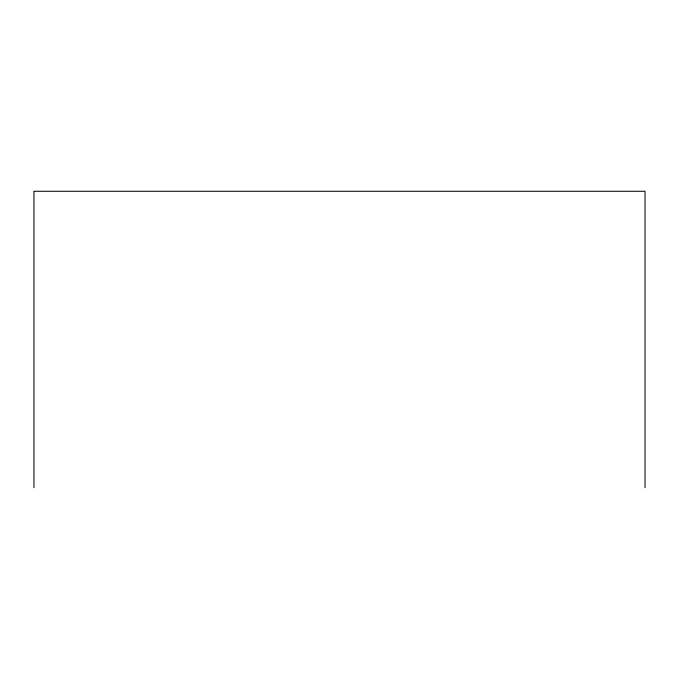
<?xml version="1.0" encoding="UTF-8"?>
<svg xmlns="http://www.w3.org/2000/svg" width="679" height="679" viewBox="0 0 679 679"><rect width="100%" height="100%" fill="white"/><g stroke="black" fill="none" stroke-linecap="round" stroke-linejoin="round"><path stroke-width="1.02" d="M645.05 487.734L645.05 191.266L33.95 191.266L33.95 487.734"/></g></svg>
